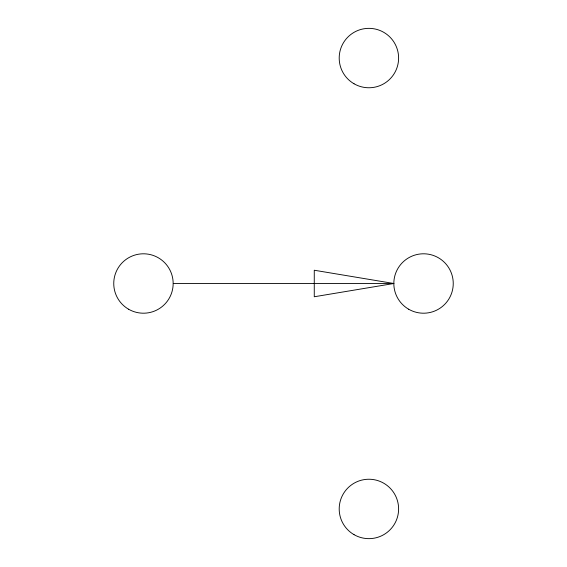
<?xml version="1.0" encoding="UTF-8"?>
<svg xmlns="http://www.w3.org/2000/svg" width="567" height="567" viewBox="0 0 567 567"><rect width="100%" height="100%" fill="white"/><g stroke="black" fill="none" stroke-linecap="round" stroke-linejoin="round"><path stroke-width="0.85" d="M393.838 283.5L314.267 296.761L314.267 270.239L393.838 283.5L173.296 283.5M408.687 309.228A29.704 29.704 0 0 0 453.246 283.5A29.704 29.704 0 0 0 408.687 257.772A29.704 29.704 0 0 0 408.687 309.228M128.61 309.228A29.704 29.704 0 0 0 173.162 283.5A29.704 29.704 0 0 0 128.61 257.772A29.704 29.704 0 0 0 128.61 309.228M354.049 83.781A29.704 29.704 0 0 0 398.608 58.054A29.704 29.704 0 0 0 354.049 32.333A29.704 29.704 0 0 0 354.049 83.781M354.049 534.667A29.704 29.704 0 0 0 398.608 508.946A29.704 29.704 0 0 0 354.049 483.219A29.704 29.704 0 0 0 354.049 534.667"/></g></svg>
